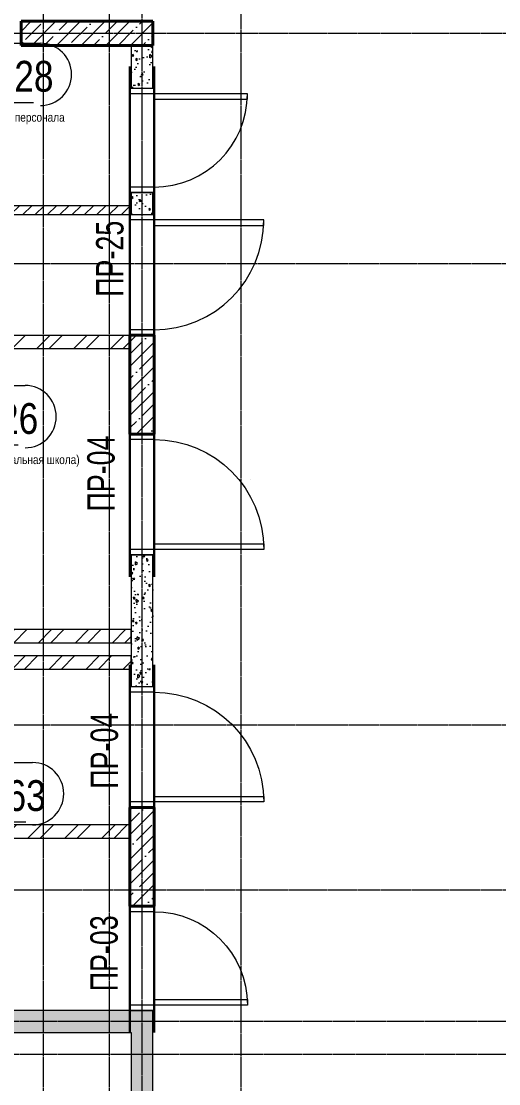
# Model space of a CAD drawing. Header units: millimetres. Extents: x -65509 to 912790, y 446 to 713294.
# Drawn here: x 194495 to 198845, y 139008 to 148685 of the extents above; entities that cross this region are included whole.
import ezdxf
from ezdxf.enums import TextEntityAlignment as Align

# ---------------------------------------------------------------- set-up
doc = ezdxf.new("R2010")
doc.units = ezdxf.units.MM
doc.linetypes.add('CENTER2', pattern=[28.575, 19.05, -3.175, 3.175, -3.175])
doc.linetypes.add('HIDDEN2', pattern=[4.7625, 3.175, -1.5875])
doc.layers.get('Defpoints').update_dxf_attribs({"color": 250})
for name, color, linetype, lineweight in [('АР_Area', 250, 'Continuous', 5), ('АР_Двери', 5, 'Continuous', 9), ('АР_Колонны', 250, 'Continuous', 30), ('АР_Стены ЖБ', 250, 'Continuous', 35), ('АР_Стены кирпич', 250, 'Continuous', 20), ('АР_Стены ПЕНОблок', 250, 'Continuous', 20), ('АР_Штриховка', 250, 'Continuous', 0), ('РД_Оси_100', 250, 'Continuous', 0)]:
    doc.layers.add(name, color=color, linetype=linetype, lineweight=lineweight)
doc.layers.add('РД_Перемычка инж проемов', color=250, linetype='Continuous')
doc.layers.add('РД_Проем', color=250, linetype='Continuous', lineweight=0, plot=False)
doc.layers.add('РД_проем_инж перемыч_подсчет', color=250, linetype='Continuous', lineweight=30, plot=False)
doc.styles.add('Arial0', font='arial.ttf')
doc.styles.add('style1', font='ARIALN.TTF')
doc.styles.add('ккк', font='isocpeur.ttf', dxfattribs={"width": 0.85, "oblique": 15})
pattern_1 = [(45, (142195.16, 127275.07), (-168.3798, 168.3798), []), (45, (142307.4, 127275.07), (-168.3798, 168.3798), [])]
pattern_2 = [(45, (142195.16, 127275.07), (-112.2532, 112.2532), []), (45, (142307.41, 127275.07), (-112.2532, 112.2532), [198.4375, -39.6875, 0, -39.6875])]

# ---------------------------------------------------------------- blocks, each defined once
blk = doc.blocks.new('СОШ_2200_АР_ОСИ_М100_28.05.24')
at = {"layer": 'РД_Оси_100', "linetype": 'CENTER2'}
for p, q in [((71363.995, 19200), (33000, 19200)), ((71363.995, 15000), (33000, 15000)), ((33000, 13500), (85055, 13500))]:
    blk.add_line(p, q, dxfattribs=at)
for points in [[(52500, 139938.679), (52500, -5755), (52358.276, -6155)], [(53100, 139938.679), (53100, -5755), (52949.266, -6155)], [(54300, 139938.679), (54300, -6155)], [(53400, 70753.904), (53400, -5755), (53550, -6155)], [(33000, 21300), (71363.995, 21300)], [(85055, 12300), (33500, 12300), (33000, 12450)], [(85055, 12000), (33500, 12000), (33000, 11850)]]:
    blk.add_lwpolyline(points, dxfattribs=at)
blk = doc.blocks.new('MOK-МаркаПом_овал_ареал')
for p, q in [((-2.99, 3.76), (3.52, 3.76)), ((-2.75, -3), (2.75, -3))]:
    blk.add_line(p, q)
for centre, radius, start, end in [((-2.99, 0.21), 3.55, 90, 270), ((3.52, 0.21), 3.55, 270, 90), ((-7.41, 0), 7.16, 0, 0.001)]:
    blk.add_arc(centre, radius, start, end)
at = {"color": 0, "style": 'style1'}
blk.add_attdef('АР-ПОМЕЩЕНИЕ:НОМЕР', text='', height=3, dxfattribs=at).set_placement((0.26, 0), align=Align.MIDDLE)
blk = doc.blocks.new('MOK-МаркаПеремычки')
at = {"color": 0, "style": 'ккк', "oblique": 15, "width": 0.85}
blk.add_attdef('АР-ПРОЕМ:ПЕРЕМЫЧКА', text='', height=2.5, dxfattribs=at).set_placement((0, 0), align=Align.MIDDLE)

msp = doc.modelspace()

# ---------------------------------------------------------------- hatches: boundary and pattern name
at = {"layer": 'АР_Штриховка', "linetype": 'Continuous', "lineweight": 5}
h = msp.add_hatch(dxfattribs=at)
h.set_pattern_fill('ANSI35', color=256, scale=25, style=0)
h.set_pattern_definition([(45, (142195.16, 127275.07), (-112.2532, 112.2532), []), (45, (142307.41, 127275.07), (-112.2532, 112.2532), [198.4375, -39.6875, 0, -39.6875])])
h.paths.add_polyline_path([(195695.157, 148465.073), (195695.157, 148685.073), (194495.157, 148685.073), (194495.157, 148465.073)], flags=0)
at = {"layer": 'АР_Штриховка', "linetype": 'Continuous', "lineweight": 0}
h = msp.add_hatch(dxfattribs=at)
h.set_pattern_fill('AR-CONC', color=256, angle=45, style=0)
h.set_pattern_definition([(95, (142195.16, 127275.07), (140.09465, 117.55338), [19.05, -209.55]), (40, (142195.16, 127275.07), (-160.01845, 110.1767), [15.24, -167.6406]), (145.45144, (142206.83, 127284.87), (-19.9238, 227.7301), [16.19, -178.09024]), (91.1842, (142159.24, 127311), (221.4102, 161.9534), [28.575, -314.325]), (141.63556, (142177.7, 127324.5), (-7.0866, 342.8268), [24.285, -267.1356]), (36.18415, (142159.24, 127311), (-7.0866, 342.8268), [22.86, -251.4597]), (66, (142186.18, 127319.97), (179.51998, 34.89515), [19.05, -209.55]), (11, (142186.18, 127319.97), (-86.5399, 173.9412), [15.24, -167.64]), (116.45145, (142201.14, 127322.88), (92.98005, 208.83634), [16.19, -178.08994]), (82.5, (142195.16, 127275.07), (-57.60547, 61.97341), [0, -165.608, 0, -170.18, 0, -168.275]), (52.5, (142195.16, 127275.07), (-23.58973, 118.087), [0, -97.028, 0, -161.798, 0, -64.135]), (12.5, (142155.105, 127235.02), (99.92786, 91.826196), [0, -63.5, 0, -198.12, 0, -262.89]), (2.5, (142137.14, 127217.06), (86.7639, 122.7224), [0, -82.55, 0, -131.572, 0, -186.69])])
h.paths.add_polyline_path([(195495.158, 145824.073), (195695.158, 145824.073), (195695.158, 145825.073), (195495.158, 145825.073)], flags=0)
h.paths.add_polyline_path([(195495.158, 146925.074), (195695.158, 146925.074), (195695.158, 147125.074), (195495.158, 147125.074)], flags=0)
h.paths.add_polyline_path([(195495.157, 148075.074), (195695.157, 148075.074), (195695.157, 148465.076), (195495.157, 148465.076)], flags=0)
at = {"layer": 'АР_Штриховка', "linetype": 'Continuous', "lineweight": 0, "ltscale": 0.5}
h = msp.add_hatch(dxfattribs=at)
h.set_pattern_fill('ANSI31', color=256, scale=25, style=0)
h.set_pattern_definition([(45, (142195.16, 127275.07), (-56.1266, 56.1266), [])])
h.paths.add_polyline_path([(195495.158, 146925.074), (195495.158, 147005.074), (193295.158, 147005.074), (193295.158, 146925.074)], flags=0)
at = {"layer": 'АР_Штриховка', "linetype": 'Continuous', "lineweight": 0}
h = msp.add_hatch(dxfattribs=at)
h.set_pattern_fill('ANSI32', color=256, scale=25, style=0)
h.set_pattern_definition([(45, (142195.16, 127275.07), (-168.3798, 168.3798), []), (45, (142307.4, 127275.07), (-168.3798, 168.3798), [])])
h.paths.add_polyline_path([(192625.156, 145825.072), (192625.156, 145705.072), (193125.158, 145705.072), (193205.158, 145735.072), (193245.158, 145825.072)], flags=0)
h.paths.add_polyline_path([(193245.158, 145825.072), (193205.158, 145735.072), (193245.158, 145705.072), (195485.157, 145705.073), (195485.157, 145825.073)], flags=0)
at = {"layer": 'АР_Штриховка', "linetype": 'Continuous', "lineweight": 5}
h = msp.add_hatch(dxfattribs=at)
h.set_pattern_fill('ANSI35', color=256, scale=25, style=0)
h.set_pattern_definition(pattern_2)
h.paths.add_polyline_path([(195485.157, 144925.073), (195705.157, 144925.073), (195705.157, 145825.073), (195485.157, 145825.073)], flags=0)
at = {"layer": 'АР_Штриховка', "linetype": 'Continuous', "lineweight": 0}
h = msp.add_hatch(dxfattribs=at)
h.set_pattern_fill('AR-CONC', color=256, angle=45, style=0)
h.set_pattern_definition([(95, (142195.16, 127275.07), (140.09465, 117.55338), [19.05, -209.55]), (40, (142195.16, 127275.07), (-160.01845, 110.1767), [15.24, -167.6406]), (145.45144, (142206.83, 127284.87), (-19.9238, 227.7301), [16.19, -178.09024]), (91.1842, (142159.24, 127311), (221.4102, 161.9534), [28.575, -314.325]), (141.63556, (142177.7, 127324.5), (-7.0866, 342.8268), [24.285, -267.1356]), (36.18415, (142159.24, 127311), (-7.0866, 342.8268), [22.86, -251.4597]), (66, (142186.18, 127319.97), (179.51998, 34.89515), [19.05, -209.55]), (11, (142186.18, 127319.97), (-86.5399, 173.9412), [15.24, -167.64]), (116.45145, (142201.14, 127322.88), (92.98005, 208.83634), [16.19, -178.08994]), (82.5, (142195.16, 127275.07), (-57.60547, 61.97341), [0, -165.608, 0, -170.18, 0, -168.275]), (52.5, (142195.16, 127275.07), (-23.58973, 118.087), [0, -97.028, 0, -161.798, 0, -64.135]), (12.5, (142155.105, 127235.02), (99.92786, 91.826196), [0, -63.5, 0, -198.12, 0, -262.89]), (2.5, (142137.14, 127217.06), (86.7639, 122.7224), [0, -82.55, 0, -131.572, 0, -186.69])])
h.paths.add_polyline_path([(195495.157, 141524.073), (195695.157, 141524.073), (195695.157, 141525.082), (195495.157, 141525.082)], flags=0)
h.paths.add_polyline_path([(195495.157, 142625.082), (195695.157, 142625.082), (195695.157, 143825.074), (195495.157, 143825.074)], flags=0)
h.paths.add_polyline_path([(195495.157, 144925.082), (195695.157, 144925.082), (195695.157, 144926.073), (195495.157, 144926.073)], flags=0)
h = msp.add_hatch(dxfattribs=at)
h.set_pattern_fill('ANSI32', color=256, scale=25, style=0)
h.set_pattern_definition(pattern_1)
h.paths.add_polyline_path([(195495.424, 143025.068), (195495.424, 143145.068), (194245.157, 143145.068), (194215.157, 143105.068), (194245.157, 143025.068)], flags=0)
h = msp.add_hatch(dxfattribs=at)
h.set_pattern_fill('ANSI32', color=256, scale=25, style=0)
h.set_pattern_definition(pattern_1)
h.paths.add_polyline_path([(193245.158, 142785.072), (193205.158, 142875.072), (193125.158, 142905.072), (192525.158, 142905.072), (192485.158, 142875.072), (192525.158, 142785.072)], flags=0)
h.paths.add_polyline_path([(192525.158, 142785.072), (192485.158, 142875.072), (192405.158, 142905.072), (191675.158, 142905.072), (191715.158, 142815.072), (191795.158, 142785.072)], flags=0)
h.paths.add_polyline_path([(191675.158, 142785.072), (191715.158, 142815.072), (191675.158, 142905.072), (190845.158, 142905.072), (190765.158, 142875.072), (190725.158, 142785.072)], flags=0)
h.paths.add_polyline_path([(195495.158, 142785.072), (195495.158, 142905.072), (194245.157, 142905.072), (194205.157, 142875.072), (194245.157, 142785.072)], flags=0)
h.paths.add_polyline_path([(194245.157, 142785.072), (194205.157, 142875.072), (194125.157, 142905.072), (193245.158, 142905.072), (193205.158, 142875.072), (193245.158, 142785.072)], flags=0)
h.paths.add_polyline_path([(190725.158, 142785.072), (190765.158, 142875.072), (190725.158, 142905.072), (189855.482, 142905.072), (189815.482, 142875.072), (189855.482, 142785.072)], flags=0)
h.paths.add_polyline_path([(189855.482, 142785.072), (189815.482, 142875.072), (189735.482, 142905.072), (187895.158, 142905.072), (187895.158, 142785.072)], flags=0)
at = {"layer": 'АР_Штриховка', "linetype": 'Continuous', "lineweight": 5}
h = msp.add_hatch(dxfattribs=at)
h.set_pattern_fill('ANSI35', color=256, scale=25, style=0)
h.set_pattern_definition(pattern_2)
h.paths.add_polyline_path([(195485.157, 140625.073), (195705.157, 140625.073), (195705.157, 141525.073), (195485.157, 141525.073)], flags=0)
at = {"layer": 'АР_Штриховка', "linetype": 'Continuous', "lineweight": 0}
h = msp.add_hatch(dxfattribs=at)
h.set_pattern_fill('ANSI32', color=256, scale=25, angle=-0.0000006, style=0)
h.set_pattern_definition([(45, (142195.16, 127275.07), (-168.3798, 168.3798), []), (45, (142307.4, 127275.07), (-168.3798, 168.3798), [])])
h.paths.add_polyline_path([(191475.158, 141365.072), (191475.158, 141245.072), (191675.158, 141245.072), (191715.158, 141335.072), (191675.158, 141365.072)], flags=0)
h.paths.add_polyline_path([(191795.158, 141365.072), (191715.158, 141335.072), (191675.158, 141245.072), (195485.157, 141245.072), (195485.157, 141365.072)], flags=0)
h = msp.add_hatch(dxfattribs=at)
h.set_pattern_fill('AR-CONC', color=256, angle=45, style=0)
h.set_pattern_definition([(95, (142195.16, 127275.07), (140.09465, 117.55338), [19.05, -209.55]), (40, (142195.16, 127275.07), (-160.01845, 110.1767), [15.24, -167.6406]), (145.45144, (142206.83, 127284.87), (-19.9238, 227.7301), [16.19, -178.09024]), (91.1842, (142159.24, 127311), (221.4102, 161.9534), [28.575, -314.325]), (141.63556, (142177.7, 127324.5), (-7.0866, 342.8268), [24.285, -267.1356]), (36.18415, (142159.24, 127311), (-7.0866, 342.8268), [22.86, -251.4597]), (66, (142186.18, 127319.97), (179.51998, 34.89515), [19.05, -209.55]), (11, (142186.18, 127319.97), (-86.5399, 173.9412), [15.24, -167.64]), (116.45145, (142201.14, 127322.88), (92.98005, 208.83634), [16.19, -178.08994]), (82.5, (142195.16, 127275.07), (-57.60547, 61.97341), [0, -165.608, 0, -170.18, 0, -168.275]), (52.5, (142195.16, 127275.07), (-23.58973, 118.087), [0, -97.028, 0, -161.798, 0, -64.135]), (12.5, (142155.105, 127235.02), (99.92786, 91.826196), [0, -63.5, 0, -198.12, 0, -262.89]), (2.5, (142137.14, 127217.06), (86.7639, 122.7224), [0, -82.55, 0, -131.572, 0, -186.69])])
h.paths.add_polyline_path([(195495.157, 135185.073), (195695.157, 135185.073), (195695.157, 135775.074), (195495.157, 135775.074)], flags=0)
h.paths.add_polyline_path([(195495.157, 138675.074), (195695.157, 138675.074), (195695.157, 139675.074), (195495.157, 139475.074)], flags=0)
h.paths.add_polyline_path([(195495.157, 140625.074), (195695.157, 140625.074), (195695.157, 140626.073), (195495.157, 140626.073)], flags=0)
h = msp.add_hatch(dxfattribs=at)
h.set_pattern_fill('AR-CONC', color=256, angle=45, style=0)
h.set_pattern_definition([(95, (142195.16, 127275.07), (140.09465, 117.55338), [19.05, -209.55]), (40, (142195.16, 127275.07), (-160.01845, 110.1767), [15.24, -167.6406]), (145.45144, (142206.83, 127284.87), (-19.9238, 227.7301), [16.19, -178.09024]), (91.1842, (142159.24, 127311), (221.4102, 161.9534), [28.575, -314.325]), (141.63556, (142177.7, 127324.5), (-7.0866, 342.8268), [24.285, -267.1356]), (36.18415, (142159.24, 127311), (-7.0866, 342.8268), [22.86, -251.4597]), (66, (142186.18, 127319.97), (179.51998, 34.89515), [19.05, -209.55]), (11, (142186.18, 127319.97), (-86.5399, 173.9412), [15.24, -167.64]), (116.45145, (142201.14, 127322.88), (92.98005, 208.83634), [16.19, -178.08994]), (82.5, (142195.16, 127275.07), (-57.60547, 61.97341), [0, -165.608, 0, -170.18, 0, -168.275]), (52.5, (142195.16, 127275.07), (-23.58973, 118.087), [0, -97.028, 0, -161.798, 0, -64.135]), (12.5, (142155.105, 127235.02), (99.92786, 91.826196), [0, -63.5, 0, -198.12, 0, -262.89]), (2.5, (142137.14, 127217.06), (86.7639, 122.7224), [0, -82.55, 0, -131.572, 0, -186.69])])
h.paths.add_polyline_path([(187895.157, 139675.071), (187895.157, 139475.071), (195495.157, 139475.074), (195695.157, 139675.074)], flags=0)

# ---------------------------------------------------------------- linework, layer by layer
at = {"layer": 'АР_Area', "linetype": 'ByBlock', "lineweight": -2}
msp.add_lwpolyline([(196581.196, 144515.615), (196581.196, 144515.615)], dxfattribs=at)
at = {"layer": 'АР_Двери', "linetype": 'Continuous', "lineweight": 9}
for points in [[(195485.157, 148025.074), (195485.157, 148075.074), (195705.157, 148075.074), (195705.157, 148025.074)], [(195705.157, 148025.074), (195705.157, 147975.074), (196555.157, 147975.074), (196555.157, 148025.074)], [(195485.158, 147175.074), (195485.158, 147125.074), (195705.158, 147125.074), (195705.158, 147175.074)], [(195485.158, 146875.073), (195485.158, 146925.073), (195705.158, 146925.073), (195705.158, 146875.073)], [(195705.158, 146875.073), (195705.158, 146825.073), (196705.158, 146825.073), (196705.158, 146875.073)], [(195485.158, 145875.073), (195485.158, 145825.073), (195705.158, 145825.073), (195705.158, 145875.073)], [(195485.157, 144875.082), (195485.157, 144925.082), (195705.157, 144925.082), (195705.157, 144875.082)], [(195705.157, 143875.082), (195705.157, 143925.082), (196705.157, 143925.082), (196705.157, 143875.082)], [(195485.157, 143875.082), (195485.157, 143825.082), (195705.157, 143825.082), (195705.157, 143875.082)], [(195485.157, 142575.082), (195485.157, 142625.082), (195705.157, 142625.082), (195705.157, 142575.082)], [(195485.157, 141575.082), (195485.157, 141525.082), (195705.157, 141525.082), (195705.157, 141575.082)], [(195705.157, 141575.082), (195705.157, 141625.082), (196705.157, 141625.082), (196705.157, 141575.082)], [(195485.157, 140575.073), (195485.157, 140625.073), (195705.157, 140625.073), (195705.157, 140575.073)], [(195705.157, 139725.073), (195705.157, 139775.073), (196555.157, 139775.073), (196555.157, 139725.073)], [(195485.157, 139725.073), (195485.157, 139675.073), (195705.157, 139675.073), (195705.157, 139725.073)]]:
    msp.add_lwpolyline(points, close=True, dxfattribs=at)
for centre, radius in [((195705.157, 148025.074), 850), ((195705.158, 146875.073), 1000)]:
    msp.add_arc(centre, radius, 270.0000032, 0.0000032, dxfattribs=at)
at = {"layer": 'АР_Двери', "linetype": 'Continuous', "lineweight": 9, "extrusion": (0, 0, -1)}
for centre, radius in [((-195705.157, 143875.082), 1000), ((-195705.157, 141575.082), 1000), ((-195705.157, 139725.073), 850)]:
    msp.add_arc(centre, radius, 90, 180, dxfattribs=at)
at = {"layer": 'АР_Колонны', "linetype": 'HIDDEN2', "lineweight": 25}
for p, q in [((194495.157, 148685.073), (195695.157, 148685.073)), ((194495.157, 148465.073), (194495.157, 148685.073)), ((195695.157, 148685.073), (195695.157, 148465.073)), ((195695.157, 148465.073), (194495.157, 148465.073)), ((195485.157, 145825.073), (195705.157, 145825.073)), ((195485.157, 144925.073), (195485.157, 145825.073)), ((195705.157, 145825.073), (195705.157, 144925.073)), ((195705.157, 144925.073), (195485.157, 144925.073)), ((195485.157, 141525.073), (195705.157, 141525.073)), ((195485.157, 140625.073), (195485.157, 141525.073)), ((195705.157, 141525.073), (195705.157, 140625.073)), ((195705.157, 140625.073), (195485.157, 140625.073))]:
    msp.add_line(p, q, dxfattribs=at)
at = {"layer": 'АР_Колонны', "linetype": 'Continuous', "lineweight": 35}
for p, q in [((194495.157, 148685.073), (194495.157, 148465.073)), ((194495.157, 148685.073), (195695.157, 148685.073)), ((194495.157, 148685.073), (194495.157, 148465.073)), ((195695.157, 148465.073), (195695.157, 148685.073)), ((194495.157, 148465.073), (195695.157, 148465.073)), ((195485.157, 145825.073), (195705.157, 145825.073)), ((195485.157, 144925.073), (195485.157, 145825.073)), ((195705.157, 144925.073), (195705.157, 145825.073)), ((195485.157, 144925.073), (195705.157, 144925.073)), ((195485.157, 144925.073), (195705.157, 144925.073)), ((195705.157, 141525.073), (195485.157, 141525.073)), ((195485.157, 140625.073), (195485.157, 141525.073)), ((195705.157, 141525.073), (195485.157, 141525.073)), ((195705.157, 140625.073), (195705.157, 141525.073)), ((195485.157, 140625.073), (195705.157, 140625.073))]:
    msp.add_line(p, q, dxfattribs=at)
at = {"layer": 'АР_Стены ЖБ', "linetype": 'Continuous', "lineweight": 40}
for p, q in [((195695.157, 148685.073), (194495.157, 148685.073)), ((194495.157, 148685.073), (194495.157, 148465.073)), ((195695.157, 148465.073), (195695.157, 148685.073)), ((194495.157, 148465.073), (195695.157, 148465.073)), ((195705.157, 145825.073), (195485.157, 145825.073)), ((195485.157, 145825.073), (195485.157, 144925.073)), ((195705.157, 144925.073), (195705.157, 145825.073)), ((195485.157, 144925.073), (195705.157, 144925.073)), ((195705.157, 141525.073), (195485.157, 141525.073)), ((195485.157, 141525.073), (195485.157, 140625.073)), ((195705.157, 140625.073), (195705.157, 141525.073)), ((195485.157, 140625.073), (195705.157, 140625.073))]:
    msp.add_line(p, q, dxfattribs=at)
at = {"layer": 'АР_Стены кирпич', "linetype": 'Continuous', "lineweight": 20}
for p, q in [((192625.156, 145825.072), (195485.157, 145825.073)), ((195485.157, 145705.073), (195485.157, 145825.073)), ((193245.158, 145705.072), (195485.157, 145705.073)), ((195495.424, 143145.068), (194245.157, 143145.068)), ((195495.424, 143025.068), (195495.424, 143145.068)), ((194245.157, 143025.068), (195495.424, 143025.068)), ((195495.158, 142905.072), (194245.157, 142905.072)), ((195495.158, 142785.072), (195495.158, 142905.072)), ((191795.158, 142785.072), (195495.158, 142785.072)), ((195485.157, 141365.073), (191795.158, 141365.072)), ((195485.157, 141245.073), (195485.157, 141365.073)), ((191675.158, 141245.072), (195485.157, 141245.073))]:
    msp.add_line(p, q, dxfattribs=at)
at = {"layer": 'АР_Стены ПЕНОблок', "linetype": 'Continuous', "lineweight": 20}
for p, q in [((195695.157, 148465.076), (195495.157, 148465.076)), ((195495.157, 148465.076), (195495.157, 148075.074)), ((195695.157, 148075.074), (195695.157, 148465.076)), ((195495.157, 148075.074), (195695.157, 148075.074)), ((195695.158, 147125.074), (195495.158, 147125.074)), ((195495.158, 147125.074), (195495.158, 146925.074)), ((195695.158, 146925.074), (195695.158, 147125.074)), ((195495.158, 147005.074), (193295.158, 147005.074)), ((195495.158, 146925.074), (195495.158, 147005.074)), ((193295.158, 146925.074), (195495.158, 146925.074)), ((195495.158, 146925.074), (195695.158, 146925.074)), ((195695.158, 145825.073), (195495.158, 145825.073)), ((195495.158, 145825.073), (195495.158, 145824.073)), ((195495.158, 145824.073), (195695.158, 145824.073)), ((195695.158, 145824.073), (195695.158, 145825.073)), ((195695.157, 144926.073), (195495.157, 144926.073)), ((195495.157, 144926.073), (195495.157, 144925.082)), ((195495.157, 144925.082), (195695.157, 144925.082)), ((195695.157, 144925.082), (195695.157, 144926.073)), ((195695.157, 143825.074), (195495.157, 143825.074)), ((195495.157, 143825.074), (195495.157, 142625.082)), ((195695.157, 142625.082), (195695.157, 143825.074)), ((195495.157, 142625.082), (195695.157, 142625.082)), ((195695.157, 141525.082), (195495.157, 141525.082)), ((195495.157, 141525.082), (195495.157, 141524.073)), ((195495.157, 141524.073), (195695.157, 141524.073)), ((195695.157, 141524.073), (195695.157, 141525.082)), ((195695.157, 140626.073), (195495.157, 140626.073)), ((195495.157, 140626.073), (195495.157, 140625.074)), ((195495.157, 140625.074), (195695.157, 140625.074)), ((195695.157, 140625.074), (195695.157, 140626.073)), ((195695.157, 139675.074), (187895.157, 139675.071)), ((195695.157, 138675.074), (195695.157, 139675.074)), ((187895.157, 139475.071), (195495.157, 139475.074)), ((195495.157, 139475.074), (195495.157, 138675.074))]:
    msp.add_line(p, q, dxfattribs=at)
at = {"layer": 'РД_Проем', "linetype": 'Continuous', "lineweight": 0}
for p, q in [((195485.157, 148075.074), (195485.158, 147125.074)), ((195705.157, 148075.074), (195705.158, 147125.074)), ((195485.158, 146925.074), (195485.158, 145825.074)), ((195705.158, 146925.074), (195705.158, 145825.074)), ((195485.157, 144925.074), (195485.157, 143825.074)), ((195705.157, 144925.074), (195705.157, 143825.074)), ((195485.157, 142625.082), (195485.157, 141525.082)), ((195705.157, 142625.082), (195705.157, 141525.082)), ((195485.157, 140625.074), (195485.157, 139675.074)), ((195705.157, 140625.074), (195705.157, 139675.074))]:
    msp.add_line(p, q, dxfattribs=at)
at = {"layer": 'РД_проем_инж перемыч_подсчет', "linetype": 'Continuous', "lineweight": 30}
for p, q in [((195485.157, 148274.073), (195485.158, 145824.073)), ((195705.157, 148274.073), (195705.158, 145824.073)), ((195485.157, 144925.074), (195485.157, 143625.074)), ((195705.157, 144925.074), (195705.157, 143625.074)), ((195485.157, 142824.073), (195485.157, 141524.073)), ((195705.157, 142824.073), (195705.157, 141524.073)), ((195485.157, 140625.074), (195485.157, 139475.074)), ((195705.157, 140625.074), (195705.157, 139475.074))]:
    msp.add_line(p, q, dxfattribs=at)

# ---------------------------------------------------------------- block references
at = {"layer": 'АР_Area', "linetype": 'Continuous', "lineweight": 5}
ref = msp.add_blockref('MOK-МаркаПом_овал_ареал', (194387.672, 148183.97), dxfattribs=dict(at, xscale=80, yscale=80, zscale=80))
ref.add_attrib('АР-ПОМЕЩЕНИЕ:НОМЕР', '2.028', dxfattribs={"layer": '0', "color": 0, "height": 280, "style": 'style1'}).set_placement((194387.672, 148183.97), align=Align.MIDDLE)
ref.add_attrib('АР-ПОМЕЩЕНИЕ:НАИМЕНОВАНИЕ', 'Санузел для персонала', dxfattribs={"layer": 'Defpoints', "color": 2, "height": 80, "style": 'style1'}).set_placement((194380.14, 147798.856), align=Align.MIDDLE)
ref = msp.add_blockref('MOK-МаркаПом_овал_ареал', (194248.622, 145067.228), dxfattribs=dict(at, xscale=80, yscale=80, zscale=80))
ref.add_attrib('АР-ПОМЕЩЕНИЕ:НОМЕР', '2.026', dxfattribs={"layer": '0', "color": 0, "height": 280, "style": 'style1'}).set_placement((194248.622, 145067.228), align=Align.MIDDLE)
ref.add_attrib('АР-ПОМЕЩЕНИЕ:НАИМЕНОВАНИЕ', 'санузел для МГН (начальная школа)', dxfattribs={"layer": 'Defpoints', "color": 2, "height": 80, "style": 'style1'}).set_placement((194241.09, 144682.113), align=Align.MIDDLE)
ref = msp.add_blockref('MOK-МаркаПом_овал_ареал', (194316.655, 141632.969), dxfattribs=dict(at, xscale=80, yscale=80, zscale=80))
ref.add_attrib('АР-ПОМЕЩЕНИЕ:НОМЕР', '2.163', dxfattribs={"layer": '0', "color": 0, "height": 280, "style": 'style1'}).set_placement((194316.655, 141632.969), align=Align.MIDDLE)
ref.add_attrib('АР-ПОМЕЩЕНИЕ:НАИМЕНОВАНИЕ', 'ПУИ', dxfattribs={"layer": 'Defpoints', "color": 2, "height": 80, "style": 'style1'}).set_placement((194309.123, 141247.855), align=Align.MIDDLE)
at = {"layer": 'РД_Оси_100'}
msp.add_blockref('СОШ_2200_АР_ОСИ_М100_28.05.24', (142195.157, 127275.073), dxfattribs=at)
at = {"layer": 'РД_Перемычка инж проемов', "linetype": 'Continuous', "lineweight": -3}
ref = msp.add_blockref('MOK-МаркаПеремычки', (195301.585, 146522.043, 200), dxfattribs=dict(at, xscale=100, yscale=100, zscale=100, rotation=89.99999999999999))
ref.add_attrib('АР-ПРОЕМ:ПЕРЕМЫЧКА', 'ПР-25', dxfattribs={"layer": '0', "color": 0, "height": 250, "rotation": 90, "style": 'Arial0', "width": 0.7}).set_placement((195301.585, 146522.043, 200), align=Align.MIDDLE)
ref = msp.add_blockref('MOK-МаркаПеремычки', (195220.855, 144566.081), dxfattribs=dict(at, xscale=100, yscale=100, zscale=100, rotation=89.99999999999999))
ref.add_attrib('АР-ПРОЕМ:ПЕРЕМЫЧКА', 'ПР-04', dxfattribs={"layer": '0', "color": 0, "height": 250, "rotation": 90, "style": 'Arial0', "width": 0.7}).set_placement((195220.855, 144566.081), align=Align.MIDDLE)
ref = msp.add_blockref('MOK-МаркаПеремычки', (195251.65, 142041.413), dxfattribs=dict(at, xscale=100, yscale=100, zscale=100, rotation=89.99999999999999))
ref.add_attrib('АР-ПРОЕМ:ПЕРЕМЫЧКА', 'ПР-04', dxfattribs={"layer": '0', "color": 0, "height": 250, "rotation": 90, "style": 'Arial0', "width": 0.7}).set_placement((195251.65, 142041.413), align=Align.MIDDLE)
ref = msp.add_blockref('MOK-МаркаПеремычки', (195248.874, 140196.63, 200), dxfattribs=dict(at, xscale=100, yscale=100, zscale=100, rotation=89.99999999999999))
ref.add_attrib('АР-ПРОЕМ:ПЕРЕМЫЧКА', 'ПР-03', dxfattribs={"layer": '0', "color": 0, "height": 250, "rotation": 90, "style": 'Arial0', "width": 0.7}).set_placement((195248.874, 140196.63, 200), align=Align.MIDDLE)

doc.saveas('drawing.dxf')
